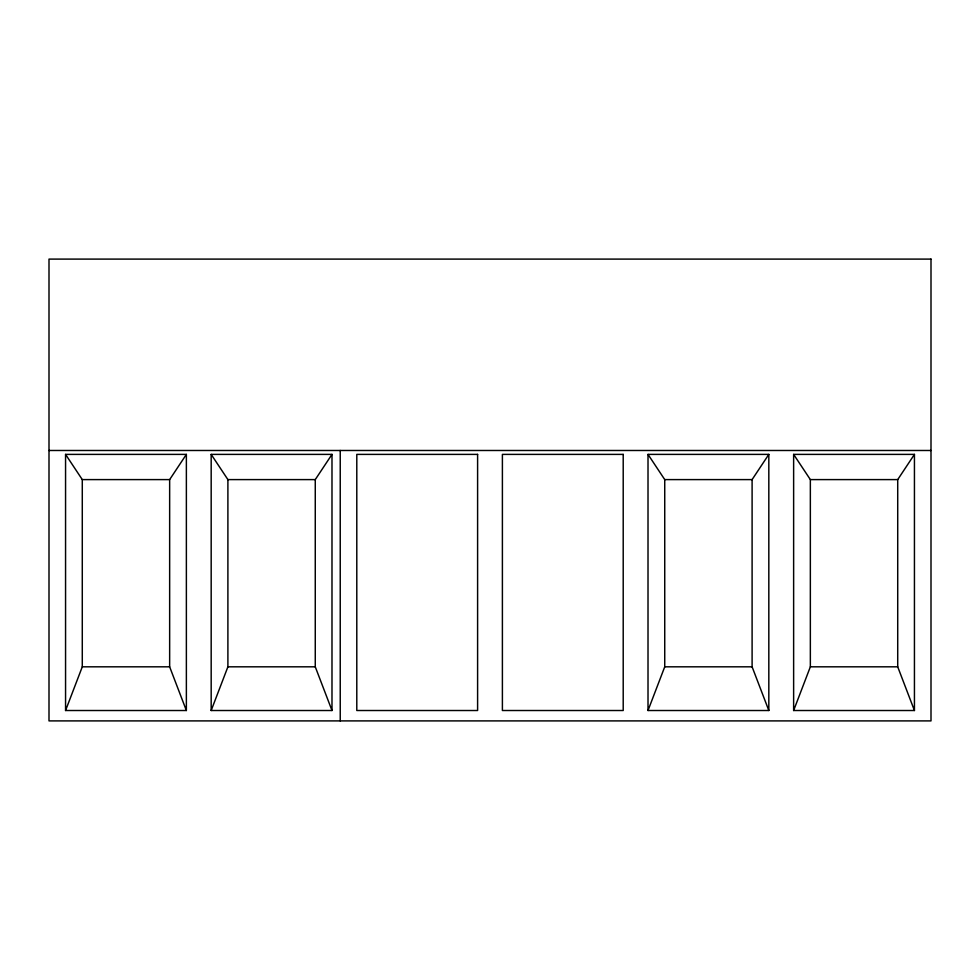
<?xml version="1.0" encoding="UTF-8"?>
<svg xmlns="http://www.w3.org/2000/svg" width="980" height="980" viewBox="0 0 980 980"><rect width="100%" height="100%" fill="white"/><g stroke="black" fill="none" stroke-linecap="round" stroke-linejoin="round"><path stroke-width="1.47" d="M65.562 710.512L82.283 666.817L82.283 479.6L65.562 454.389L186.371 454.389L186.371 710.512L65.562 710.512L65.562 454.389M211.178 710.512L227.899 666.817L227.899 479.6L211.178 454.389L331.987 454.389L331.987 710.512L211.178 710.512L211.178 454.389M648.013 710.512L664.734 666.817L664.734 479.6L648.013 454.389L768.822 454.389L768.822 710.512L648.013 710.512L648.013 454.389M793.629 710.512L810.35 666.817L810.35 479.6L793.629 454.389L914.438 454.389L914.438 710.512L793.629 710.512L793.629 454.389M186.371 710.512L169.65 666.817L169.65 479.6L186.371 454.389M331.987 710.512L315.266 666.817L315.266 479.6L331.987 454.389M768.822 710.512L752.101 666.817L752.101 479.6L768.822 454.389M914.438 710.512L897.717 666.817L897.717 479.6L914.438 454.389M49 450.482L931 450.482M82.283 479.6L169.65 479.6M227.899 479.6L315.266 479.6M664.734 479.6L752.101 479.6M810.35 479.6L897.717 479.6M82.283 666.817L169.65 666.817M227.899 666.817L315.266 666.817M664.734 666.817L752.101 666.817M810.35 666.817L897.717 666.817M340.232 450.482L340.232 720.9M931 259.1L49 259.1L49 720.9L931 720.9L931 259.1M477.603 454.389L356.793 454.389L356.793 710.512L477.603 710.512L477.603 454.389M623.207 454.389L502.397 454.389L502.397 710.512L623.207 710.512L623.207 454.389"/></g></svg>
